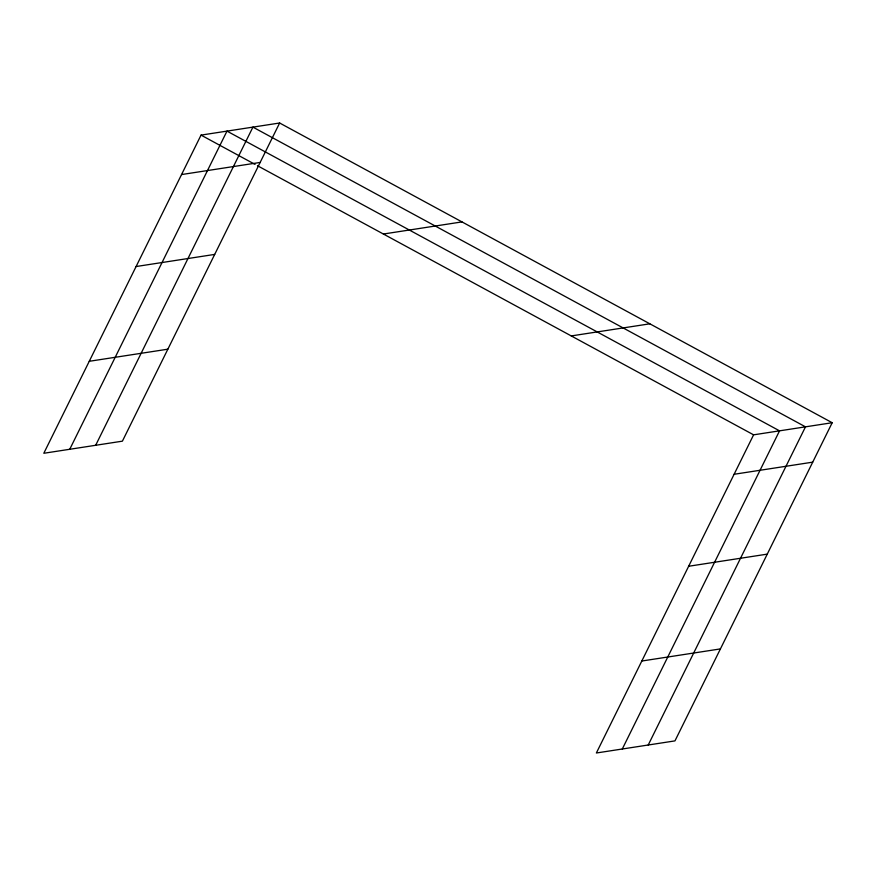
<?xml version="1.0" encoding="UTF-8"?>
<svg xmlns="http://www.w3.org/2000/svg" width="876" height="876" viewBox="0 0 876 876"><rect width="100%" height="100%" fill="white"/><g stroke="black" fill="none" stroke-linecap="round" stroke-linejoin="round"><path stroke-width="1.31" d="M279.641 123.001L201.042 135.112L43.8 453.275L122.399 441.165L279.641 123.001L832.2 422.725L674.958 740.888L596.359 752.999L753.601 434.835L832.2 422.725M69.741 449.279L226.983 131.115L779.541 430.839L622.299 749.002M95.67 445.282L252.923 127.119L805.482 426.842L648.229 745.005M181.551 174.554L260.15 162.443M136.098 266.534L214.686 254.412M383.392 234.023L461.991 221.902M89.264 361.295L167.853 349.185M571.262 335.924L649.861 323.813M734.11 474.277L812.709 462.156M688.656 566.257L767.245 554.136M641.812 661.019L720.411 648.908M201.042 135.112L255.025 164.392M257.435 165.695L753.601 434.835"/></g></svg>
